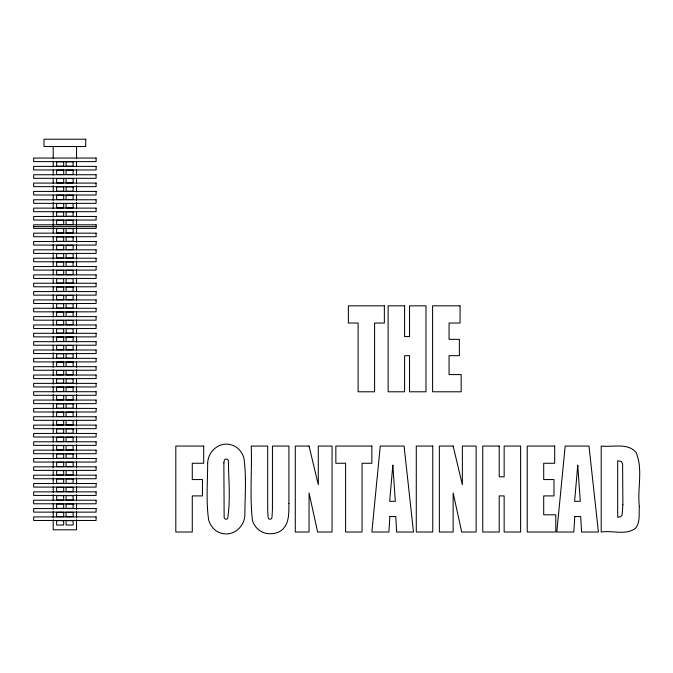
<?xml version="1.0" encoding="UTF-8"?>
<svg xmlns="http://www.w3.org/2000/svg" width="673" height="673" viewBox="0 0 673 673"><rect width="100%" height="100%" fill="white"/><g stroke="black" fill="none" stroke-linecap="round" stroke-linejoin="round"><path stroke-width="1.01" d="M33.65 226.599L96.104 226.599M76.537 146.764L76.537 158.323M76.537 161.461L76.537 166.736M76.537 169.848L76.537 175.14M76.537 178.244L76.537 183.544M76.537 185.597L76.537 191.948M76.537 195.035L76.537 200.361M76.537 202.464L76.537 208.765M76.537 211.827L76.537 217.169M76.537 219.272L76.537 225.581M76.537 227.567L76.554 232.942M76.537 236.088L76.537 242.389M76.537 244.358L76.537 249.742M76.537 252.897L76.537 259.206M76.537 261.149L76.537 266.558M76.537 269.545L76.537 274.963M76.537 277.941L76.537 283.375M76.537 286.336L76.537 291.779M76.537 294.732L76.537 300.183M76.537 303.128L76.537 308.587M76.537 311.523L76.537 317M76.537 319.919L76.537 325.404M76.537 328.315L76.537 333.808M76.537 336.71L76.537 342.212M76.537 345.106L76.537 350.625M76.537 352.728L76.537 358.743M76.537 361.889L76.537 367.433M76.537 369.536L76.537 375.534M76.537 378.68L76.537 384.249M76.537 386.352L76.537 392.325M76.537 394.428L76.537 400.006M76.537 403.161L76.537 409.117M76.537 411.211L76.537 416.823M76.537 419.977L76.537 425.908M76.537 428.003L76.537 433.639M76.537 436.398L76.537 442.043M76.537 444.794L76.537 451.095M76.537 453.19L76.537 458.851M76.537 461.585L76.537 467.886M76.537 469.981L76.537 475.668M76.537 477.771L76.537 484.072M76.537 486.772L76.537 492.485M76.537 494.579L76.537 500.889M76.537 503.564L76.537 509.293M76.537 511.387L76.537 517.646M76.537 519.699L76.554 529.794L53.217 529.794L53.217 519.699M53.217 146.764L53.217 158.323M53.217 161.461L53.217 166.736M53.217 169.848L53.217 175.14M53.217 178.244L53.217 183.544M53.217 185.597L53.217 191.948M53.217 195.035L53.217 200.361M53.217 202.464L53.217 208.765M53.217 211.827L53.217 217.169M53.217 219.272L53.217 225.581M53.217 227.567L53.201 232.942M53.217 236.088L53.217 242.389M53.217 244.358L53.217 249.742M53.217 252.897L53.217 259.206M53.217 261.149L53.217 266.558M53.217 269.545L53.217 274.963M53.217 277.941L53.217 283.375M53.217 286.336L53.217 291.779M53.217 294.732L53.217 300.183M53.217 303.128L53.217 308.587M53.217 311.523L53.217 317M53.217 319.919L53.217 325.404M53.217 328.315L53.217 333.808M53.217 336.71L53.217 342.212M53.217 345.106L53.217 350.625M53.217 352.728L53.217 358.743M53.217 361.889L53.217 367.433M53.217 369.536L53.217 375.534M53.217 378.68L53.217 384.249M53.217 386.352L53.217 392.325M53.217 394.428L53.217 400.006M53.217 403.161L53.217 409.117M53.217 411.211L53.217 416.823M53.217 419.977L53.217 425.908M53.217 428.003L53.217 433.639M53.217 436.398L53.217 442.043M53.217 444.794L53.217 451.095M53.217 453.19L53.217 458.851M53.217 461.585L53.217 467.886M53.217 469.981L53.217 475.668M53.217 477.771L53.217 484.072M53.217 486.772L53.217 492.485M53.217 494.579L53.217 500.889M53.217 503.564L53.217 509.293M53.217 511.387L53.217 517.646M639.35 506.475C638.77 513.617 640.402 521.937 635.749 528.061C626.327 535.733 612.203 530.181 601.208 532.015L601.208 446.056C612.48 447.444 627.69 442.447 636.061 452.424C643.304 469.157 637.146 488.85 639.35 506.475M207.671 463.335C207.595 482.205 205.963 501.36 208.664 520.078C210.498 526.236 215.032 531.695 221.451 533.252C233.321 536.718 244.745 526.623 244.879 514.727C244.955 495.858 246.587 476.703 243.887 457.985C242.053 451.835 237.519 446.376 231.1 444.811C219.23 441.353 207.814 451.448 207.671 463.335M622.878 504.826L622.062 515.367L620.556 516.822L617.679 517.31L617.679 460.761L621.356 461.527L622.609 463.949L622.878 504.826M223.865 462.822L224.143 517.52L224.891 518.833L226.237 519.27L227.617 518.765C230.654 499.871 228.618 479.731 228.366 460.467L227.617 459.213L225.211 459.137L224.378 460.147L223.865 462.822M288.91 503.505C288.742 512.22 289.533 522.164 282.988 529.012C278.412 533.647 271.463 534.513 265.339 533.184C259.139 531.51 254.167 526.623 252.459 520.431C249.616 495.833 252.131 470.789 251.231 446.056L267.703 446.056L267.703 510.513L268.157 517.705L268.838 518.883L269.974 519.27L271.261 518.841L271.985 517.545L272.439 509.394L272.439 446.056L288.91 446.056L288.91 503.505M389.877 516.561L388.893 532.015L371.866 532.015L380.262 446.056L404.069 446.056L413.491 532.015L396.658 532.015L395.774 516.561L389.877 516.561M574.801 516.561L573.817 532.015L556.79 532.015L565.185 446.056L588.993 446.056L598.406 532.015L581.581 532.015L580.698 516.561L574.801 516.561M392.83 465.22L389.667 501.326L395.337 501.326L392.83 465.22M577.754 465.22L574.591 501.326L580.261 501.326L577.754 465.22M85.749 139.218L44.006 139.218L44.006 146.521L85.749 146.521L85.749 139.218M96.104 158.046L33.65 158.046L33.65 161.621L96.104 161.621L96.104 158.046M63.691 161.831L56.658 161.831L56.658 166.181L63.691 166.181L63.691 161.831M73.121 161.831L66.089 161.831L66.089 166.181L73.121 166.181L73.121 161.831M96.104 166.391L33.65 166.391L33.65 169.966L96.104 169.966L96.104 166.391M63.691 170.176L56.658 170.176L56.658 174.526L63.691 174.526L63.691 170.176M73.121 170.176L66.089 170.176L66.089 174.526L73.121 174.526L73.121 170.176M96.104 174.736L33.65 174.736L33.65 178.311L96.104 178.311L96.104 174.736M63.691 178.522L56.658 178.522L56.658 182.871L63.691 182.871L63.691 178.522M73.121 178.522L66.089 178.522L66.089 182.871L73.121 182.871L73.121 178.522M96.104 183.081L33.65 183.081L33.65 186.657L96.104 186.657L96.104 183.081M63.691 186.867L56.658 186.867L56.658 191.216L63.691 191.216L63.691 186.867M73.121 186.867L66.089 186.867L66.089 191.216L73.121 191.216L73.121 186.867M96.104 191.426L33.65 191.426L33.65 195.002L96.104 195.002L96.104 191.426M63.691 195.212L56.658 195.212L56.658 199.561L63.691 199.561L63.691 195.212M73.121 195.212L66.089 195.212L66.089 199.561L73.121 199.561L73.121 195.212M96.104 199.772L33.65 199.772L33.65 203.347L96.104 203.347L96.104 199.772M63.691 203.557L56.658 203.557L56.658 207.907L63.691 207.907L63.691 203.557M73.121 203.557L66.089 203.557L66.089 207.907L73.121 207.907L73.121 203.557M96.104 208.117L33.65 208.117L33.65 211.692L96.104 211.692L96.104 208.117M63.691 211.902L56.658 211.902L56.658 216.252L63.691 216.252L63.691 211.902M73.121 211.902L66.089 211.902L66.089 216.252L73.121 216.252L73.121 211.902M96.104 216.462L33.65 216.462L33.65 220.037L96.104 220.037L96.104 216.462M63.691 220.248L56.658 220.248L56.658 224.597L63.691 224.597L63.691 220.248M73.121 220.248L66.089 220.248L66.089 224.597L73.121 224.597L73.121 220.248M96.104 224.807L33.65 224.807L33.65 228.383L96.104 228.383L96.104 224.807M63.691 228.593L56.658 228.593L56.658 232.942L63.691 232.942L63.691 228.593M73.121 228.593L66.089 228.593L66.089 232.942L73.121 232.942L73.121 228.593M96.104 233.152L33.65 233.152L33.65 236.728L96.104 236.728L96.104 233.152M63.691 236.938L56.658 236.938L56.658 241.287L63.691 241.287L63.691 236.938M73.121 236.938L66.089 236.938L66.089 241.287L73.121 241.287L73.121 236.938M96.104 241.498L33.65 241.498L33.65 245.073L96.104 245.073L96.104 241.498M63.691 245.283L56.658 245.283L56.658 249.633L63.691 249.633L63.691 245.283M73.121 245.283L66.089 245.283L66.089 249.633L73.121 249.633L73.121 245.283M96.104 249.843L33.65 249.843L33.65 253.418L96.104 253.418L96.104 249.843M63.691 253.628L56.658 253.628L56.658 257.978L63.691 257.978L63.691 253.628M73.121 253.628L66.089 253.628L66.089 257.978L73.121 257.978L73.121 253.628M96.104 258.188L33.65 258.188L33.65 261.763L96.104 261.763L96.104 258.188M63.691 261.974L56.658 261.974L56.658 266.323L63.691 266.323L63.691 261.974M73.121 261.974L66.089 261.974L66.089 266.323L73.121 266.323L73.121 261.974M96.104 266.533L33.65 266.533L33.65 270.109L96.104 270.109L96.104 266.533M63.691 270.327L56.658 270.327L56.658 274.668L63.691 274.668L63.691 270.327M73.121 270.327L66.089 270.327L66.089 274.668L73.121 274.668L73.121 270.327M96.104 274.878L33.65 274.878L33.65 278.454L96.104 278.454L96.104 274.878M63.691 278.672L56.658 278.672L56.658 283.013L63.691 283.013L63.691 278.672M73.121 278.672L66.089 278.672L66.089 283.013L73.121 283.013L73.121 278.672M96.104 283.224L33.65 283.224L33.65 286.799L96.104 286.799L96.104 283.224M63.691 287.018L56.658 287.018L56.658 291.359L63.691 291.359L63.691 287.018M73.121 287.018L66.089 287.018L66.089 291.359L73.121 291.359L73.121 287.018M96.104 291.569L33.65 291.569L33.65 295.144L96.104 295.144L96.104 291.569M63.691 295.363L56.658 295.363L56.658 299.704L63.691 299.704L63.691 295.363M73.121 295.363L66.089 295.363L66.089 299.704L73.121 299.704L73.121 295.363M96.104 299.914L33.65 299.914L33.65 303.489L96.104 303.489L96.104 299.914M63.691 303.708L56.658 303.708L56.658 308.049L63.691 308.049L63.691 303.708M73.121 303.708L66.089 303.708L66.089 308.049L73.121 308.049L73.121 303.708M384.359 305.828L348.37 305.828L348.37 323.032L358.112 323.032L358.112 391.787L374.583 391.787L374.583 323.032L384.359 323.032L384.359 305.828M404.591 305.828L388.119 305.828L388.119 391.787L404.591 391.787L404.591 355.681L409.521 355.681L409.521 391.787L425.984 391.787L425.984 305.828L409.521 305.828L409.521 336.567L404.591 336.567L404.591 305.828M460.063 305.828L432.596 305.828L432.596 391.787L461.156 391.787L461.156 374.583L449.068 374.583L449.068 355.681L459.356 355.681L459.356 339.335L449.068 339.335L449.068 323.032L460.063 323.032L460.063 305.828M96.104 308.268L33.65 308.268L33.65 311.835L96.104 311.835L96.104 308.268M63.691 312.053L56.658 312.053L56.658 316.394L63.691 316.394L63.691 312.053M73.121 312.053L66.089 312.053L66.089 316.394L73.121 316.394L73.121 312.053M96.104 316.613L33.65 316.613L33.65 320.18L96.104 320.18L96.104 316.613M63.691 320.398L56.658 320.398L56.658 324.739L63.691 324.739L63.691 320.398M73.121 320.398L66.089 320.398L66.089 324.739L73.121 324.739L73.121 320.398M96.104 324.958L33.65 324.958L33.65 328.525L96.104 328.525L96.104 324.958M63.691 328.744L56.658 328.744L56.658 333.085L63.691 333.085L63.691 328.744M73.121 328.744L66.089 328.744L66.089 333.085L73.121 333.085L73.121 328.744M96.104 333.303L33.65 333.303L33.65 336.879L96.104 336.879L96.104 333.303M63.691 337.089L56.658 337.089L56.658 341.43L63.691 341.43L63.691 337.089M73.121 337.089L66.089 337.089L66.089 341.43L73.121 341.43L73.121 337.089M96.104 341.648L33.65 341.648L33.65 345.224L96.104 345.224L96.104 341.648M63.691 345.434L56.658 345.434L56.658 349.775L63.691 349.775L63.691 345.434M73.121 345.434L66.089 345.434L66.089 349.775L73.121 349.775L73.121 345.434M96.104 349.994L33.65 349.994L33.65 353.569L96.104 353.569L96.104 349.994M63.691 353.779L56.658 353.779L56.658 358.12L63.691 358.12L63.691 353.779M73.121 353.779L66.089 353.779L66.089 358.12L73.121 358.12L73.121 353.779M96.104 358.339L33.65 358.339L33.65 361.914L96.104 361.914L96.104 358.339M63.691 362.124L56.658 362.124L56.658 366.474L63.691 366.474L63.691 362.124M73.121 362.124L66.089 362.124L66.089 366.474L73.121 366.474L73.121 362.124M96.104 366.684L33.65 366.684L33.65 370.259L96.104 370.259L96.104 366.684M63.691 370.47L56.658 370.47L56.658 374.819L63.691 374.819L63.691 370.47M73.121 370.47L66.089 370.47L66.089 374.819L73.121 374.819L73.121 370.47M96.104 375.029L33.65 375.029L33.65 378.605L96.104 378.605L96.104 375.029M63.691 378.815L56.658 378.815L56.658 383.164L63.691 383.164L63.691 378.815M73.121 378.815L66.089 378.815L66.089 383.164L73.121 383.164L73.121 378.815M96.104 383.374L33.65 383.374L33.65 386.95L96.104 386.95L96.104 383.374M63.691 387.16L56.658 387.16L56.658 391.509L63.691 391.509L63.691 387.16M73.121 387.16L66.089 387.16L66.089 391.509L73.121 391.509L73.121 387.16M96.104 391.72L33.65 391.72L33.65 395.295L96.104 395.295L96.104 391.72M63.691 395.505L56.658 395.505L56.658 399.855L63.691 399.855L63.691 395.505M73.121 395.505L66.089 395.505L66.089 399.855L73.121 399.855L73.121 395.505M96.104 400.065L33.65 400.065L33.65 403.64L96.104 403.64L96.104 400.065M63.691 403.85L56.658 403.85L56.658 408.2L63.691 408.2L63.691 403.85M73.121 403.85L66.089 403.85L66.089 408.2L73.121 408.2L73.121 403.85M96.104 408.41L33.65 408.41L33.65 411.985L96.104 411.985L96.104 408.41M63.691 412.196L56.658 412.196L56.658 416.545L63.691 416.545L63.691 412.196M73.121 412.196L66.089 412.196L66.089 416.545L73.121 416.545L73.121 412.196M96.104 416.755L33.65 416.755L33.65 420.331L96.104 420.331L96.104 416.755M63.691 420.541L56.658 420.541L56.658 424.89L63.691 424.89L63.691 420.541M73.121 420.541L66.089 420.541L66.089 424.89L73.121 424.89L73.121 420.541M96.104 425.1L33.65 425.1L33.65 428.676L96.104 428.676L96.104 425.1M63.691 428.886L56.658 428.886L56.658 433.235L63.691 433.235L63.691 428.886M73.121 428.886L66.089 428.886L66.089 433.235L73.121 433.235L73.121 428.886M96.104 433.446L33.65 433.446L33.65 437.021L96.104 437.021L96.104 433.446M63.691 437.231L56.658 437.231L56.658 441.581L63.691 441.581L63.691 437.231M73.121 437.231L66.089 437.231L66.089 441.581L73.121 441.581L73.121 437.231M96.104 441.791L33.65 441.791L33.65 445.366L96.104 445.366L96.104 441.791M63.691 445.576L56.658 445.576L56.658 449.926L63.691 449.926L63.691 445.576M73.121 445.576L66.089 445.576L66.089 449.926L73.121 449.926L73.121 445.576M203.7 446.056L175.813 446.056L175.813 532.015L192.276 532.015L192.276 495.908L202.455 495.908L202.455 479.555L192.276 479.555L192.276 463.26L203.7 463.26L203.7 446.056M309.058 446.056L295.287 446.056L295.287 532.015L309.058 532.015L309.058 492.939L317.622 532.015L332.058 532.015L332.058 446.056L318.287 446.056L318.287 484.762L309.058 446.056M371.841 446.056L335.852 446.056L335.852 463.26L345.594 463.26L345.594 532.015L362.066 532.015L362.066 463.26L371.841 463.26L371.841 446.056M432.756 446.056L416.284 446.056L416.284 532.015L432.756 532.015L432.756 446.056M453.139 446.056L439.368 446.056L439.368 532.015L453.139 532.015L453.139 492.939L461.703 532.015L476.139 532.015L476.139 446.056L462.368 446.056L462.368 484.762L453.139 446.056M499.223 446.056L482.751 446.056L482.751 532.015L499.223 532.015L499.223 495.908L504.153 495.908L504.153 532.015L520.616 532.015L520.616 446.056L504.153 446.056L504.153 476.795L499.223 476.795L499.223 446.056M554.695 446.056L527.228 446.056L527.228 532.015L555.789 532.015L555.789 514.811L543.7 514.811L543.7 495.908L553.988 495.908L553.988 479.555L543.7 479.555L543.7 463.26L554.695 463.26L554.695 446.056M96.104 450.136L33.65 450.136L33.65 453.711L96.104 453.711L96.104 450.136M63.691 453.922L56.658 453.922L56.658 458.271L63.691 458.271L63.691 453.922M73.121 453.922L66.089 453.922L66.089 458.271L73.121 458.271L73.121 453.922M96.104 458.481L33.65 458.481L33.65 462.057L96.104 462.057L96.104 458.481M63.691 462.267L56.658 462.267L56.658 466.616L63.691 466.616L63.691 462.267M73.121 462.267L66.089 462.267L66.089 466.616L73.121 466.616L73.121 462.267M96.104 466.826L33.65 466.826L33.65 470.402L96.104 470.402L96.104 466.826M63.691 470.62L56.658 470.62L56.658 474.961L63.691 474.961L63.691 470.62M73.121 470.62L66.089 470.62L66.089 474.961L73.121 474.961L73.121 470.62M96.104 475.172L33.65 475.172L33.65 478.747L96.104 478.747L96.104 475.172M63.691 478.966L56.658 478.966L56.658 483.307L63.691 483.307L63.691 478.966M73.121 478.966L66.089 478.966L66.089 483.307L73.121 483.307L73.121 478.966M96.104 483.517L33.65 483.517L33.65 487.092L96.104 487.092L96.104 483.517M63.691 487.311L56.658 487.311L56.658 491.652L63.691 491.652L63.691 487.311M73.121 487.311L66.089 487.311L66.089 491.652L73.121 491.652L73.121 487.311M96.104 491.862L33.65 491.862L33.65 495.437L96.104 495.437L96.104 491.862M63.691 495.656L56.658 495.656L56.658 499.997L63.691 499.997L63.691 495.656M73.121 495.656L66.089 495.656L66.089 499.997L73.121 499.997L73.121 495.656M96.104 500.207L33.65 500.207L33.65 503.783L96.104 503.783L96.104 500.207M63.691 504.001L56.658 504.001L56.658 508.342L63.691 508.342L63.691 504.001M73.121 504.001L66.089 504.001L66.089 508.342L73.121 508.342L73.121 504.001M96.104 508.561L33.65 508.561L33.65 512.128L96.104 512.128L96.104 508.561M63.691 512.346L56.658 512.346L56.658 516.687L63.691 516.687L63.691 512.346M73.121 512.346L66.089 512.346L66.089 516.687L73.121 516.687L73.121 512.346M96.104 516.906L33.65 516.906L33.65 520.473L96.104 520.473L96.104 516.906M63.691 520.692L56.658 520.692L56.658 525.033L63.691 525.033L63.691 520.692M73.121 520.692L66.089 520.692L66.089 525.033L73.121 525.033L73.121 520.692"/></g></svg>
